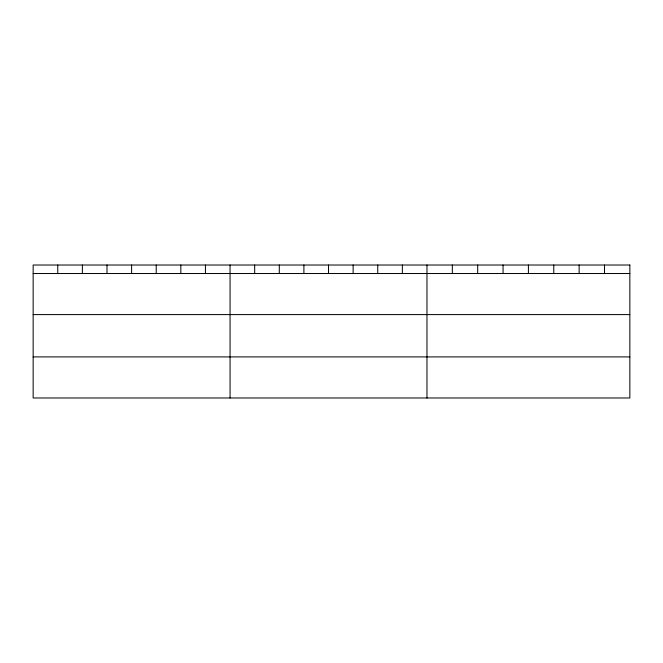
<?xml version="1.0" encoding="UTF-8"?>
<svg xmlns="http://www.w3.org/2000/svg" width="663" height="663" viewBox="0 0 663 663"><rect width="100%" height="100%" fill="white"/><g stroke="black" fill="none" stroke-linecap="round" stroke-linejoin="round"><path stroke-width="0.99" d="M33.15 273.521L629.85 273.521M33.15 314.594L629.85 314.594M33.15 356.909L629.85 356.909M604.49 265.018L604.49 273.521M579.13 265.018L579.13 273.521M553.771 265.018L553.771 273.521M528.411 265.018L528.411 273.521M503.051 265.018L503.051 273.521M477.691 265.018L477.691 273.521M452.332 265.018L452.332 273.521M426.972 265.018L426.972 397.982M402.358 265.018L402.358 273.521M377.744 265.018L377.744 273.521M353.13 265.018L353.13 273.521M328.516 265.018L328.516 273.521M303.903 265.018L303.903 273.521M279.289 265.018L279.289 273.521M254.675 265.018L254.675 273.521M230.061 265.018L230.061 397.982M205.447 265.018L205.447 273.521M180.833 265.018L180.833 273.521M156.219 265.018L156.219 273.521M131.606 265.018L131.606 273.521M106.992 265.018L106.992 273.521M82.378 265.018L82.378 273.521M57.764 265.018L57.764 273.521M629.85 265.018L33.15 265.018L33.15 397.982L629.85 397.982L629.85 265.018"/></g></svg>
